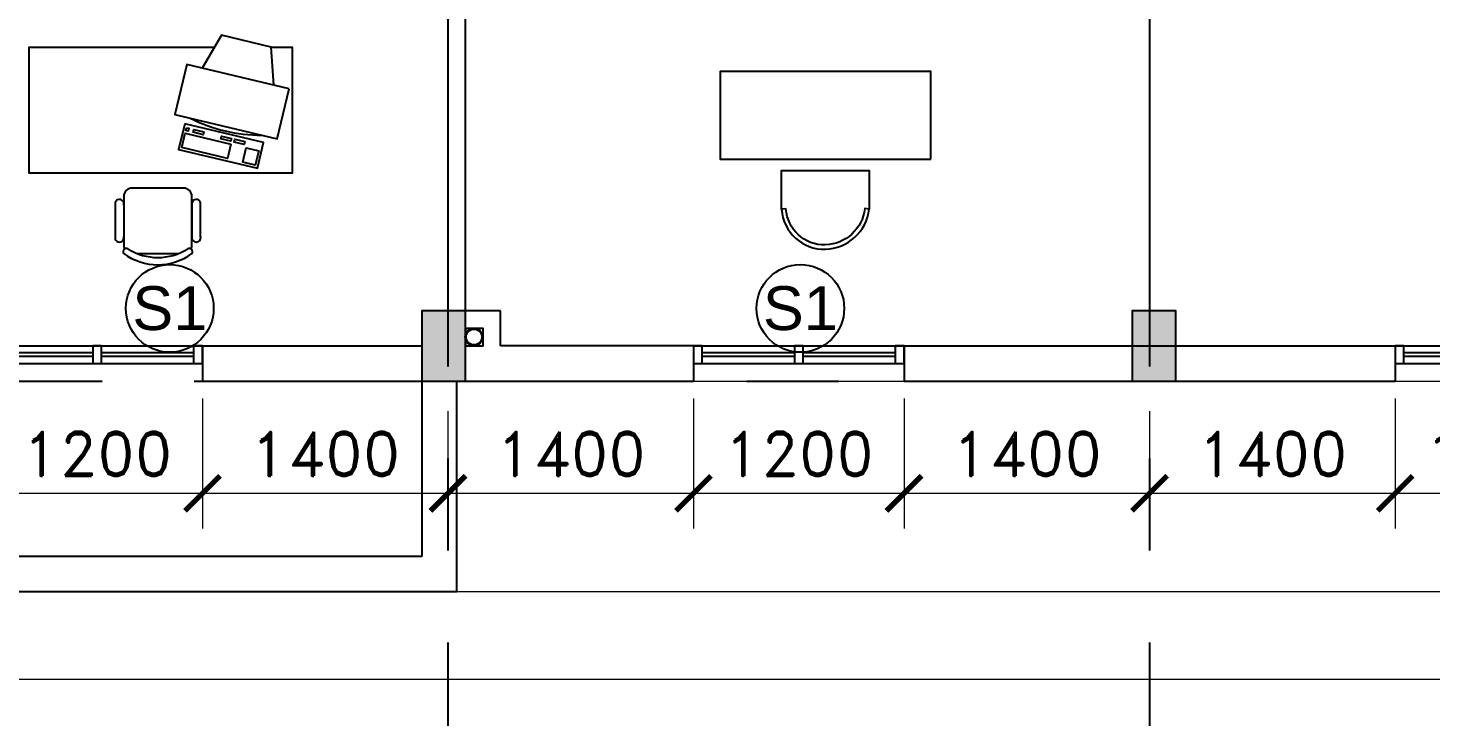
# Model space of a CAD drawing. Header units: inches. Extents: x 452443 to 881249, y 975131 to 1198310.
# Drawn here: x 698281 to 706279, y 1081522 to 1085449 of the extents above; entities that cross this region are included whole.
import ezdxf

# ---------------------------------------------------------------- set-up
doc = ezdxf.new("R2010")
doc.units = ezdxf.units.IN
doc.header["$LTSCALE"] = 3.5
doc.header["$MEASUREMENT"] = 0
doc.linetypes.add('CENTER', pattern=[2, 1.25, -0.25, 0.25, -0.25])
for name, color, linetype in [('cot', 1, 'Continuous'), ('CUA', 4, 'Continuous'), ('hatch vl', 4, 'Continuous'), ('phong', 2, 'Continuous'), ('thuocdo', 3, 'Continuous'), ('Truc', 252, 'Continuous')]:
    doc.layers.add(name, color=color, linetype=linetype)
doc.styles.add('chu 1', font='VHELVEN0.TTF')
doc.styles.add('romand', font='romand.shx')
doc.dimstyles.new('TL100', dxfattribs={"dimscale": 100, "dimtxt": 2.5, "dimasz": 2, "dimexe": 2, "dimexo": 1, "dimgap": 1, "dimtad": 1, "dimdec": 0, "dimzin": 0, "dimdsep": 46, "dimtxsty": 'romand', "dimblk": 'ARCHTICK', "dimcen": 2, "dimdle": 2, "dimclrd": 256, "dimclre": 256, "dimclrt": 7, "dimadec": 0, "dimazin": 0, "dimtfac": 0.004, "dimtdec": 0, "dimtmove": 2, "dimatfit": 3, "dimfxl": 1, "dimtolj": 1, "dimtzin": 0, "dimlwd": 20, "dimlwe": 20, "dimarcsym": 1})

# ---------------------------------------------------------------- blocks, each defined once
blk = doc.blocks.new('CS-1200')
for p, q in [((0, 100), (1200, 100)), ((0, 0), (1200, 0)), ((575, 60), (50, 60)), ((575, 40), (50, 40)), ((1150, 60), (625, 60)), ((1150, 40), (625, 40))]:
    blk.add_line(p, q)
at = {"ltscale": 5}
for points in [[(0, 0), (50, 0), (50, 100), (0, 100)], [(575, 0), (625, 0), (625, 100), (575, 100)], [(1150, 0), (1200, 0), (1200, 100), (1150, 100)]]:
    blk.add_lwpolyline(points, close=True, dxfattribs=at)
blk = doc.blocks.new('banhoc')
blk.add_lwpolyline([(-600, -500), (-600, 0), (600, 0), (600, -500)], close=True)
blk.add_lwpolyline([(250, -785.8), (250, -564.3), (-250, -564.3), (-250, -785.8)])
blk.add_lwpolyline([(0.8, -989.5, 0.400527), (225.1, -784.1), (250, -785.8, -0.400825), (0, -1014.5, -0.365678), (-250, -785.8), (-225.2, -782.6, 0.365407)], format="xyb", close=True)
blk = doc.blocks.new('ban vitinh2')
blk.add_line((-75.8, -1210.3), (165.3, -1210.3))
for points in [[(706.1, -250.7), (691.7, -33.8), (408.3, 33.8), (297.6, -153.4)], [(691.7, -33.8), (811, -33.8), (811, -753.8), (-689, -753.8), (-689, -33.8), (368.3, -33.8)]]:
    blk.add_lwpolyline(points)
for points in [[(793.7, -271.6), (210, -132.5), (141.9, -418.4), (725.5, -557.5)], [(198.2, -471.3), (163.5, -617.2), (612.9, -724.3), (647.7, -578.4)], [(461.1, -587.9), (441.7, -669.5), (181.4, -607.5), (200.9, -525.8)], [(208, -493.9), (222.5, -497.3), (218.7, -513.3), (204.2, -509.9)], [(307.8, -517.7), (304, -533.6), (246.1, -519.9), (250, -503.9)], [(465.4, -555.2), (461.6, -571.2), (403.7, -557.4), (407.5, -541.4)], [(541.3, -573.3), (537.4, -589.3), (479.6, -575.5), (483.4, -559.5)], [(619.8, -625.7), (600.4, -707.3), (529.8, -690.5), (549.3, -608.9)]]:
    blk.add_lwpolyline(points, close=True)
for points in [[(229.4, -439.3, 0.115665), (638, -536.7, -0.974152)], [(233.7, -1184.2, 0.120944), (239.2, -1161.7), (239.2, -886.3, 0.414214), (190.6, -837.7), (-101, -837.7, 0.414214), (-149.6, -886.3), (-149.6, -1161.7, 0.120944), (-144.1, -1184.2)], [(-149.6, -934.9, 1), (-198.2, -920.7), (-198.2, -1113.1, 1.333333), (-149.6, -1113.1)], [(-126, -1184.6, 0.829608), (-149.6, -1210.3, 0.333333), (239.2, -1210.3, 0.829608), (215.5, -1184.6)], [(-125.8, -1184.4, 0.290756), (215.4, -1184.4)]]:
    blk.add_lwpolyline(points, format="xyb")
blk.add_lwpolyline([(239.2, -923.7), (239.2, -1124.2, 1.062711), (288.5, -1113.1), (288.5, -920.7, 0.798612)], format="xyb", close=True)
blk = doc.blocks.new('_ArchTick')
at = {"color": 0, "linetype": 'ByBlock', "const_width": 0.15}
blk.add_lwpolyline([(-0.5, -0.5), (0.5, 0.5)], dxfattribs=at)
blk = doc.blocks.new('*D2064')
at = {"layer": 'DEFPOINTS', "color": 0}
for p in [(698075, 1083436.5), (699275, 1083436.5), (699275, 1082796.5)]:
    blk.add_point(p, dxfattribs=at)
at = {"layer": 'thuocdo', "lineweight": 20}
for p, q in [((698075, 1083336.5), (698075, 1082596.5)), ((699275, 1083336.5), (699275, 1082596.5)), ((697875, 1082796.5), (699475, 1082796.5))]:
    blk.add_line(p, q, dxfattribs=at)
at = {"layer": 'thuocdo', "lineweight": 20, "xscale": 200, "yscale": 200, "zscale": 200, "rotation": 180}
blk.add_blockref('_ArchTick', (698075, 1082796.5), dxfattribs=at)
at = {"layer": 'thuocdo', "lineweight": 20, "xscale": 200, "yscale": 200, "zscale": 200}
blk.add_blockref('_ArchTick', (699275, 1082796.5), dxfattribs=at)
at = {"layer": 'thuocdo', "color": 7, "insert": (698675, 1083021.5), "char_height": 250, "attachment_point": 5, "style": 'romand'}
blk.add_mtext('\\A1;1200', dxfattribs=at)
blk = doc.blocks.new('*D2065')
at = {"layer": 'DEFPOINTS', "color": 0}
for p in [(699275, 1083436.5), (700675, 1083364.1), (700675, 1082796.5)]:
    blk.add_point(p, dxfattribs=at)
at = {"layer": 'thuocdo', "lineweight": 20}
for p, q in [((699275, 1083336.5), (699275, 1082596.5)), ((700675, 1083264.1), (700675, 1082596.5)), ((699075, 1082796.5), (700875, 1082796.5))]:
    blk.add_line(p, q, dxfattribs=at)
at = {"layer": 'thuocdo', "lineweight": 20, "xscale": 200, "yscale": 200, "zscale": 200, "rotation": 180}
blk.add_blockref('_ArchTick', (699275, 1082796.5), dxfattribs=at)
at = {"layer": 'thuocdo', "lineweight": 20, "xscale": 200, "yscale": 200, "zscale": 200}
blk.add_blockref('_ArchTick', (700675, 1082796.5), dxfattribs=at)
at = {"layer": 'thuocdo', "color": 7, "insert": (699975, 1083021.5), "char_height": 250, "attachment_point": 5, "style": 'romand'}
blk.add_mtext('\\A1;1400', dxfattribs=at)
blk = doc.blocks.new('*D2066')
at = {"layer": 'DEFPOINTS', "color": 0}
for p in [(702075, 1083436.5), (700675, 1083364.1), (702075, 1082796.5)]:
    blk.add_point(p, dxfattribs=at)
at = {"layer": 'thuocdo', "lineweight": 20}
for p, q in [((702075, 1083336.5), (702075, 1082596.5)), ((700675, 1083264.1), (700675, 1082596.5)), ((700475, 1082796.5), (702275, 1082796.5))]:
    blk.add_line(p, q, dxfattribs=at)
at = {"layer": 'thuocdo', "lineweight": 20, "xscale": 200, "yscale": 200, "zscale": 200, "rotation": 180}
blk.add_blockref('_ArchTick', (700675, 1082796.5), dxfattribs=at)
at = {"layer": 'thuocdo', "lineweight": 20, "xscale": 200, "yscale": 200, "zscale": 200}
blk.add_blockref('_ArchTick', (702075, 1082796.5), dxfattribs=at)
at = {"layer": 'thuocdo', "color": 7, "insert": (701375, 1083021.5), "char_height": 250, "attachment_point": 5, "style": 'romand'}
blk.add_mtext('\\A1;1400', dxfattribs=at)
blk = doc.blocks.new('*D2067')
at = {"layer": 'DEFPOINTS', "color": 0}
for p in [(702075, 1083436.5), (703275, 1083436.5), (703275, 1082796.5)]:
    blk.add_point(p, dxfattribs=at)
at = {"layer": 'thuocdo', "lineweight": 20}
for p, q in [((702075, 1083336.5), (702075, 1082596.5)), ((703275, 1083336.5), (703275, 1082596.5)), ((701875, 1082796.5), (703475, 1082796.5))]:
    blk.add_line(p, q, dxfattribs=at)
at = {"layer": 'thuocdo', "lineweight": 20, "xscale": 200, "yscale": 200, "zscale": 200, "rotation": 180}
blk.add_blockref('_ArchTick', (702075, 1082796.5), dxfattribs=at)
at = {"layer": 'thuocdo', "lineweight": 20, "xscale": 200, "yscale": 200, "zscale": 200}
blk.add_blockref('_ArchTick', (703275, 1082796.5), dxfattribs=at)
at = {"layer": 'thuocdo', "color": 7, "insert": (702675, 1083021.5), "char_height": 250, "attachment_point": 5, "style": 'romand'}
blk.add_mtext('\\A1;1200', dxfattribs=at)
blk = doc.blocks.new('*D2068')
at = {"layer": 'DEFPOINTS', "color": 0}
for p in [(703275, 1083436.5), (704675, 1083364.1), (704675, 1082796.5)]:
    blk.add_point(p, dxfattribs=at)
at = {"layer": 'thuocdo', "lineweight": 20}
for p, q in [((703275, 1083336.5), (703275, 1082596.5)), ((704675, 1083264.1), (704675, 1082596.5)), ((703075, 1082796.5), (704875, 1082796.5))]:
    blk.add_line(p, q, dxfattribs=at)
at = {"layer": 'thuocdo', "lineweight": 20, "xscale": 200, "yscale": 200, "zscale": 200, "rotation": 180}
blk.add_blockref('_ArchTick', (703275, 1082796.5), dxfattribs=at)
at = {"layer": 'thuocdo', "lineweight": 20, "xscale": 200, "yscale": 200, "zscale": 200}
blk.add_blockref('_ArchTick', (704675, 1082796.5), dxfattribs=at)
at = {"layer": 'thuocdo', "color": 7, "insert": (703975, 1083021.5), "char_height": 250, "attachment_point": 5, "style": 'romand'}
blk.add_mtext('\\A1;1400', dxfattribs=at)
blk = doc.blocks.new('*D2069')
at = {"layer": 'DEFPOINTS', "color": 0}
for p in [(706075, 1083436.5), (704675, 1083364.1), (706075, 1082796.5)]:
    blk.add_point(p, dxfattribs=at)
at = {"layer": 'thuocdo', "lineweight": 20}
for p, q in [((706075, 1083336.5), (706075, 1082596.5)), ((704675, 1083264.1), (704675, 1082596.5)), ((704475, 1082796.5), (706275, 1082796.5))]:
    blk.add_line(p, q, dxfattribs=at)
at = {"layer": 'thuocdo', "lineweight": 20, "xscale": 200, "yscale": 200, "zscale": 200, "rotation": 180}
blk.add_blockref('_ArchTick', (704675, 1082796.5), dxfattribs=at)
at = {"layer": 'thuocdo', "lineweight": 20, "xscale": 200, "yscale": 200, "zscale": 200}
blk.add_blockref('_ArchTick', (706075, 1082796.5), dxfattribs=at)
at = {"layer": 'thuocdo', "color": 7, "insert": (705375, 1083021.5), "char_height": 250, "attachment_point": 5, "style": 'romand'}
blk.add_mtext('\\A1;1400', dxfattribs=at)
blk = doc.blocks.new('*D2070')
at = {"layer": 'DEFPOINTS', "color": 0}
for p in [(706075, 1083436.5), (707275, 1083436.5), (707275, 1082796.5)]:
    blk.add_point(p, dxfattribs=at)
at = {"layer": 'thuocdo', "lineweight": 20}
for p, q in [((706075, 1083336.5), (706075, 1082596.5)), ((707275, 1083336.5), (707275, 1082596.5)), ((705875, 1082796.5), (707475, 1082796.5))]:
    blk.add_line(p, q, dxfattribs=at)
at = {"layer": 'thuocdo', "lineweight": 20, "xscale": 200, "yscale": 200, "zscale": 200, "rotation": 180}
blk.add_blockref('_ArchTick', (706075, 1082796.5), dxfattribs=at)
at = {"layer": 'thuocdo', "lineweight": 20, "xscale": 200, "yscale": 200, "zscale": 200}
blk.add_blockref('_ArchTick', (707275, 1082796.5), dxfattribs=at)
at = {"layer": 'thuocdo', "color": 7, "insert": (706675, 1083021.5), "char_height": 250, "attachment_point": 5, "style": 'romand'}
blk.add_mtext('\\A1;1200', dxfattribs=at)
blk = doc.blocks.new('*D2342')
at = {"layer": 'DEFPOINTS', "color": 0}
for p in [(700232.4, 1083436.5), (700232.4, 1082236.5), (709351.8, 1082236.5)]:
    blk.add_point(p, dxfattribs=at)
at = {"layer": 'thuocdo', "lineweight": 20}
for p, q in [((709351.8, 1083636.5), (709351.8, 1082036.5)), ((700332.4, 1083436.5), (709551.8, 1083436.5)), ((700332.4, 1082236.5), (709551.8, 1082236.5))]:
    blk.add_line(p, q, dxfattribs=at)
at = {"layer": 'thuocdo', "lineweight": 20, "xscale": 200, "yscale": 200, "zscale": 200}
for p, rotation in [((709351.8, 1083436.5), 90), ((709351.8, 1082236.5), 270)]:
    blk.add_blockref('_ArchTick', p, dxfattribs=dict(at, rotation=rotation))
at = {"layer": 'thuocdo', "color": 7, "insert": (709126.8, 1082836.5), "char_height": 250, "attachment_point": 5, "rotation": 90, "style": 'romand'}
blk.add_mtext('\\A1;1200', dxfattribs=at)
blk = doc.blocks.new('*D2343')
at = {"layer": 'DEFPOINTS', "color": 0}
for p in [(700232.4, 1082236.5), (696913.8, 1081736.5), (709351.8, 1081736.5)]:
    blk.add_point(p, dxfattribs=at)
at = {"layer": 'thuocdo', "lineweight": 20}
for p, q in [((709351.8, 1082436.5), (709351.8, 1081536.5)), ((700332.4, 1082236.5), (709551.8, 1082236.5)), ((697013.8, 1081736.5), (709551.8, 1081736.5))]:
    blk.add_line(p, q, dxfattribs=at)
at = {"layer": 'thuocdo', "lineweight": 20, "xscale": 200, "yscale": 200, "zscale": 200}
for p, rotation in [((709351.8, 1082236.5), 90), ((709351.8, 1081736.5), 270)]:
    blk.add_blockref('_ArchTick', p, dxfattribs=dict(at, rotation=rotation))
at = {"layer": 'thuocdo', "color": 7, "insert": (710076.8, 1081986.5), "char_height": 250, "attachment_point": 5, "rotation": 90, "style": 'romand'}
blk.add_mtext('\\A1;500', dxfattribs=at)

msp = doc.modelspace()

# ---------------------------------------------------------------- hatches: boundary and pattern name
at = {"layer": 'cot'}
for points in [[(700525, 1083436.5), (700775, 1083436.5), (700775, 1083836.5), (700525, 1083836.5)], [(704575, 1083436.5), (704825, 1083436.5), (704825, 1083836.5), (704575, 1083836.5)]]:
    msp.add_hatch(color=256, dxfattribs=at).paths.add_polyline_path(points)

# ---------------------------------------------------------------- linework, layer by layer
for points in [[(700525, 1083436.5), (700775, 1083436.5), (700775, 1083836.5), (700525, 1083836.5)], [(704575, 1083436.5), (704825, 1083436.5), (704825, 1083836.5), (704575, 1083836.5)]]:
    msp.add_lwpolyline(points, close=True, dxfattribs=at)
at = {"layer": 'hatch vl'}
for centre in [(699089.1, 1083850.6), (702684, 1083850.6)]:
    msp.add_circle(centre, 250, dxfattribs=at)
at = {"layer": 'phong'}
for p, q in [((700775, 1083836.5), (700775, 1089486.5)), ((700975, 1083836.5), (700775, 1083836.5)), ((700975, 1083636.5), (700975, 1083836.5)), ((699275, 1083636.5), (700525, 1083636.5)), ((702075, 1083636.5), (700975, 1083636.5)), ((703275, 1083636.5), (706075, 1083636.5)), ((699275, 1083436.5), (700525, 1083436.5)), ((700525, 1083436.5), (700525, 1082436.5)), ((700725, 1083436.5), (702075, 1083436.5)), ((703275, 1083436.5), (706075, 1083436.5)), ((700525, 1082436.5), (697525.4, 1082436.5))]:
    msp.add_line(p, q, dxfattribs=at)
for points in [[(700675, 1089486.5), (700675, 1083836.5)], [(699275, 1083636.5), (699275, 1083436.5)], [(702075, 1083636.5), (702075, 1083436.5)], [(703275, 1083636.5), (703275, 1083436.5)], [(706075, 1083636.5), (706075, 1083436.5)], [(697525.4, 1082236.5), (700725, 1082236.5), (700725, 1083436.5)]]:
    msp.add_lwpolyline(points, dxfattribs=at)
msp.add_lwpolyline([(700775, 1083636.5), (700875, 1083636.5), (700875, 1083736.5), (700775, 1083736.5)], close=True, dxfattribs=at)
at = {"layer": 'thuocdo'}
for radius in [50, 45]:
    msp.add_circle((700823.6, 1083688), radius, dxfattribs=at)
at = {"layer": 'Truc', "linetype": 'CENTER', "ltscale": 600}
for points in [[(700675, 1098745.1), (700675, 1078826.9)], [(704675, 1098745.1), (704675, 1078826.9)], [(678228.2, 1083436.5), (710765.1, 1083436.5)]]:
    msp.add_lwpolyline(points, dxfattribs=at)

# ---------------------------------------------------------------- block references
msp.add_blockref('ban vitinh2', (698976, 1085374.7))
at = {"xscale": -1}
msp.add_blockref('banhoc', (702826.9, 1085202), dxfattribs=at)
at = {"layer": 'CUA'}
for p in [(698075, 1083536.5), (702075, 1083536.5), (706075, 1083536.5)]:
    msp.add_blockref('CS-1200', p, dxfattribs=at)

# ---------------------------------------------------------------- texts
at = {"char_height": 250, "width": 407.041, "attachment_point": 5, "style": 'chu 1'}
for insert in [(699089.1, 1083850.6), (702684, 1083850.6)]:
    msp.add_mtext('S1', dxfattribs=dict(at, insert=insert))

# ---------------------------------------------------------------- dimensions: what is measured, and where the dimension line sits
at = {"layer": 'thuocdo'}
for base, p1, p2, picture, middle in [((709351.8, 1082236.5), (700232.4, 1083436.5), (700232.4, 1082236.5), '*D2342', (709126.8, 1082836.5)), ((709351.8, 1081736.5), (700232.4, 1082236.5), (696913.8, 1081736.5), '*D2343', (710076.8, 1081986.5))]:
    dim = msp.add_linear_dim(base=base, p1=p1, p2=p2, angle=90, dimstyle='TL100', override={"dimarcsym": 1}, dxfattribs=at)
    dim.commit()
    dim.dimension.update_dxf_attribs({"geometry": picture, "text_midpoint": middle})
for base, p1, p2, picture, middle in [((699275, 1082796.5), (698075, 1083436.5), (699275, 1083436.5), '*D2064', (698675, 1083021.5)), ((700675, 1082796.5), (699275, 1083436.5), (700675, 1083364.1), '*D2065', (699975, 1083021.5)), ((702075, 1082796.5), (700675, 1083364.1), (702075, 1083436.5), '*D2066', (701375, 1083021.5)), ((703275, 1082796.5), (702075, 1083436.5), (703275, 1083436.5), '*D2067', (702675, 1083021.5)), ((704675, 1082796.5), (703275, 1083436.5), (704675, 1083364.1), '*D2068', (703975, 1083021.5)), ((706075, 1082796.5), (704675, 1083364.1), (706075, 1083436.5), '*D2069', (705375, 1083021.5)), ((707275, 1082796.5), (706075, 1083436.5), (707275, 1083436.5), '*D2070', (706675, 1083021.5))]:
    dim = msp.add_linear_dim(base=base, p1=p1, p2=p2, dimstyle='TL100', override={"dimfxl": 10, "dimarcsym": 1}, dxfattribs=at)
    dim.commit()
    dim.dimension.update_dxf_attribs({"geometry": picture, "text_midpoint": middle})

doc.saveas('drawing.dxf')
